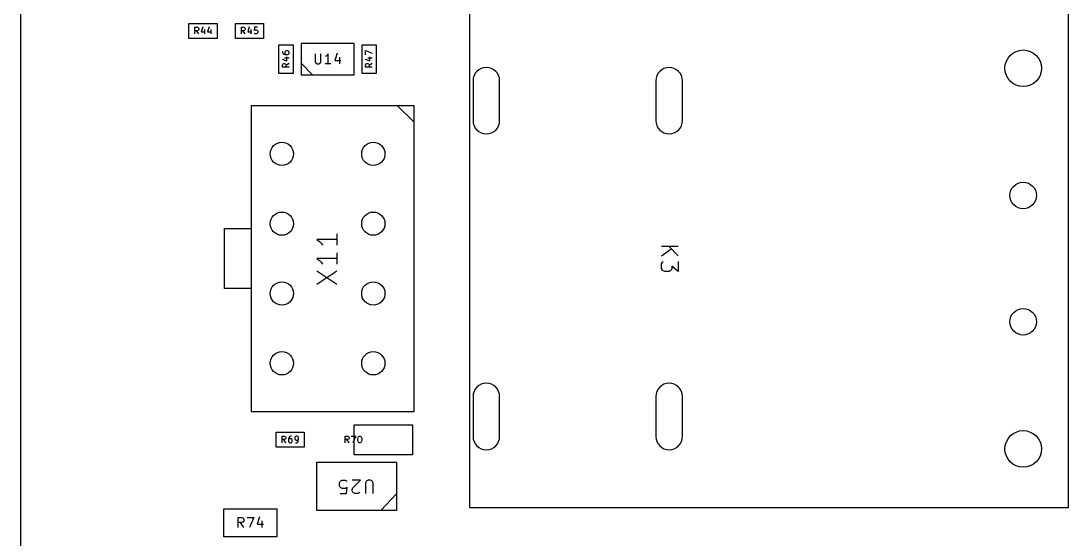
# Model space of a CAD drawing. Extents: x -4 to 236, y -200 to -70.
# Drawn here: x -4 to 59, y -144.9 to -113.7 of the extents above; entities that cross this region are included whole.
import ezdxf

# ---------------------------------------------------------------- set-up
doc = ezdxf.new("R2010")
doc.units = 0
doc.layers.add('BLACK', color=7, linetype='CONTINUOUS')

msp = doc.modelspace()

# ---------------------------------------------------------------- linework, layer by layer
at = {"layer": 'BLACK', "linetype": 'CONTINUOUS'}
for p, q in [((-4, -200), (-4, -70)), ((23, -143), (23, -113)), ((59, -113), (59, -143)), ((6.1, -114.75), (6.1, -113.85)), ((6.1, -113.85), (7.8, -113.85)), ((7.8, -113.85), (7.8, -114.75)), ((8.9, -113.85), (10.6, -113.85)), ((8.9, -114.75), (8.9, -113.85)), ((10.6, -113.85), (10.6, -114.75)), ((6.464286, -114.482967), (6.464286, -114.082967)), ((6.464286, -114.082967), (6.616667, -114.082967)), ((6.616667, -114.292491), (6.464286, -114.292491)), ((6.692857, -114.482967), (6.559524, -114.292491)), ((6.616667, -114.082967), (6.654762, -114.102015)), ((6.654762, -114.273443), (6.616667, -114.292491)), ((6.654762, -114.102015), (6.673809, -114.121062)), ((6.673809, -114.254396), (6.654762, -114.273443)), ((6.673809, -114.121062), (6.692857, -114.159158)), ((6.692857, -114.2163), (6.673809, -114.254396)), ((6.692857, -114.159158), (6.692857, -114.2163)), ((6.940476, -114.06392), (6.845238, -114.349634)), ((6.845238, -114.349634), (7.092857, -114.349634)), ((7.035714, -114.2163), (7.035714, -114.482967)), ((7.321428, -114.06392), (7.22619, -114.349634)), ((7.22619, -114.349634), (7.473809, -114.349634)), ((7.416666, -114.2163), (7.416666, -114.482967)), ((9.264286, -114.482967), (9.264286, -114.082967)), ((9.264286, -114.082967), (9.416667, -114.082967)), ((9.416667, -114.292491), (9.264286, -114.292491)), ((9.492857, -114.482967), (9.359524, -114.292491)), ((9.416667, -114.082967), (9.454762, -114.102015)), ((9.454762, -114.273443), (9.416667, -114.292491)), ((9.454762, -114.102015), (9.473809, -114.121062)), ((9.473809, -114.254396), (9.454762, -114.273443)), ((9.473809, -114.121062), (9.492857, -114.159158)), ((9.492857, -114.2163), (9.473809, -114.254396)), ((9.492857, -114.159158), (9.492857, -114.2163)), ((9.740476, -114.06392), (9.645238, -114.349634)), ((9.645238, -114.349634), (9.892857, -114.349634)), ((9.835714, -114.2163), (9.835714, -114.482967)), ((10.045238, -114.082967), (10.02619, -114.273443)), ((10.02619, -114.273443), (10.045238, -114.254396)), ((10.045238, -114.46392), (10.02619, -114.444872)), ((10.235714, -114.082967), (10.045238, -114.082967)), ((10.045238, -114.254396), (10.083333, -114.235348)), ((10.083333, -114.482967), (10.045238, -114.46392)), ((10.083333, -114.235348), (10.178571, -114.235348)), ((10.178571, -114.482967), (10.083333, -114.482967)), ((10.178571, -114.235348), (10.216666, -114.254396)), ((10.216666, -114.46392), (10.178571, -114.482967)), ((10.216666, -114.254396), (10.235714, -114.273443)), ((10.235714, -114.444872), (10.216666, -114.46392)), ((10.235714, -114.273443), (10.254761, -114.311539)), ((10.254761, -114.406777), (10.235714, -114.444872)), ((10.254761, -114.311539), (10.254761, -114.406777)), ((7.8, -114.75), (6.1, -114.75)), ((10.6, -114.75), (8.9, -114.75)), ((12.4, -115.15), (11.5, -115.15)), ((11.5, -115.15), (11.5, -116.85)), ((12.4, -116.85), (12.4, -115.15)), ((16.05, -115.05), (12.85, -115.05)), ((12.85, -115.05), (12.85, -116.95)), ((16.05, -116.95), (16.05, -115.05)), ((17.4, -115.15), (16.5, -115.15)), ((16.5, -115.15), (16.5, -116.85)), ((17.4, -116.85), (17.4, -115.15)), ((11.732967, -115.533333), (11.732967, -115.609523)), ((11.732967, -115.609523), (11.752015, -115.647619)), ((11.752015, -115.647619), (11.771062, -115.666666)), ((11.771062, -115.666666), (11.828205, -115.704761)), ((11.828205, -115.704761), (11.904396, -115.723809)), ((11.8663, -115.914285), (12.132967, -115.914285)), ((11.904396, -115.533333), (11.885348, -115.571428)), ((11.885348, -115.571428), (11.885348, -115.647619)), ((11.885348, -115.647619), (11.904396, -115.685714)), ((11.923443, -115.514285), (11.904396, -115.533333)), ((11.904396, -115.685714), (11.923443, -115.704761)), ((11.904396, -115.723809), (12.056777, -115.723809)), ((11.961539, -115.495238), (11.923443, -115.514285)), ((11.923443, -115.704761), (11.961539, -115.723809)), ((12.056777, -115.495238), (11.961539, -115.495238)), ((11.999634, -116.104761), (11.999634, -115.857142)), ((12.094872, -115.514285), (12.056777, -115.495238)), ((12.056777, -115.723809), (12.094872, -115.704761)), ((12.11392, -115.533333), (12.094872, -115.514285)), ((12.094872, -115.704761), (12.11392, -115.685714)), ((12.132967, -115.571428), (12.11392, -115.533333)), ((12.11392, -115.685714), (12.132967, -115.647619)), ((12.132967, -115.647619), (12.132967, -115.571428)), ((13.707143, -115.674451), (13.707143, -116.160165)), ((14.05, -116.160165), (14.05, -115.674451)), ((14.364285, -115.817308), (14.307142, -115.84588)), ((14.421428, -115.760165), (14.364285, -115.817308)), ((14.478571, -115.674451), (14.421428, -115.760165)), ((14.478571, -116.274451), (14.478571, -115.674451)), ((15.021428, -115.64588), (14.878571, -116.074451)), ((15.164286, -115.874451), (15.164286, -116.274451)), ((16.732967, -115.742857), (16.732967, -115.47619)), ((16.732967, -115.47619), (17.132967, -115.647619)), ((16.8663, -115.914285), (17.132967, -115.914285)), ((16.999634, -116.104761), (16.999634, -115.857142)), ((11.71392, -116.009523), (11.999634, -116.104761)), ((11.732967, -116.333332), (11.752015, -116.295237)), ((11.732967, -116.485713), (11.732967, -116.333332)), ((12.132967, -116.485713), (11.732967, -116.485713)), ((11.752015, -116.295237), (11.771062, -116.27619)), ((11.771062, -116.27619), (11.809158, -116.257142)), ((11.809158, -116.257142), (11.8663, -116.257142)), ((11.8663, -116.257142), (11.904396, -116.27619)), ((11.904396, -116.27619), (11.923443, -116.295237)), ((11.923443, -116.295237), (11.942491, -116.333332)), ((12.132967, -116.257142), (11.942491, -116.390475)), ((11.942491, -116.333332), (11.942491, -116.485713)), ((12.85, -116.25), (13.55, -116.95)), ((13.707143, -116.160165), (13.735714, -116.217308)), ((13.735714, -116.217308), (13.764286, -116.24588)), ((13.764286, -116.24588), (13.821428, -116.274451)), ((13.821428, -116.274451), (13.935714, -116.274451)), ((13.935714, -116.274451), (13.992857, -116.24588)), ((13.992857, -116.24588), (14.021428, -116.217308)), ((14.021428, -116.217308), (14.05, -116.160165)), ((14.649999, -116.274451), (14.307142, -116.274451)), ((14.878571, -116.074451), (15.25, -116.074451)), ((16.71392, -116.009523), (16.999634, -116.104761)), ((16.732967, -116.333332), (16.752015, -116.295237)), ((16.732967, -116.485713), (16.732967, -116.333332)), ((17.132967, -116.485713), (16.732967, -116.485713)), ((16.752015, -116.295237), (16.771062, -116.27619)), ((16.771062, -116.27619), (16.809158, -116.257142)), ((16.809158, -116.257142), (16.8663, -116.257142)), ((16.8663, -116.257142), (16.904396, -116.27619)), ((16.904396, -116.27619), (16.923443, -116.295237)), ((16.923443, -116.295237), (16.942491, -116.333332)), ((17.132967, -116.257142), (16.942491, -116.390475)), ((16.942491, -116.333332), (16.942491, -116.485713)), ((11.5, -116.85), (12.4, -116.85)), ((12.85, -116.95), (16.05, -116.95)), ((16.5, -116.85), (17.4, -116.85)), ((23.2, -117.3), (23.2, -119.7)), ((24.8, -119.7), (24.8, -117.3)), ((34.2, -117.3), (34.2, -119.7)), ((35.8, -119.7), (35.8, -117.3)), ((19.65, -118.8), (9.85, -118.8)), ((9.85, -118.8), (9.85, -137.2)), ((18.65, -118.8), (19.65, -119.8)), ((19.65, -137.2), (19.65, -118.8)), ((8.25, -126.2), (9.85, -126.2)), ((8.25, -129.8), (8.25, -126.2)), ((14.998902, -126.514285), (14.998902, -127.199999)), ((14.998902, -126.857142), (13.798902, -126.857142)), ((13.798902, -126.857142), (13.970331, -126.971428)), ((13.970331, -126.971428), (14.084617, -127.085713)), ((14.084617, -127.085713), (14.14176, -127.199999)), ((14.998902, -127.657142), (14.998902, -128.342856)), ((34.54258, -127.261905), (35.54258, -127.261905)), ((34.54258, -127.833333), (35.114009, -127.404762)), ((35.54258, -127.833333), (34.971152, -127.261905)), ((14.998902, -127.999999), (13.798902, -127.999999)), ((13.798902, -127.999999), (13.970331, -128.114285)), ((13.970331, -128.114285), (14.084617, -128.22857)), ((14.084617, -128.22857), (14.14176, -128.342856)), ((34.54258, -128.309524), (34.5902, -128.214286)), ((34.54258, -128.595238), (34.54258, -128.309524)), ((34.5902, -128.214286), (34.637819, -128.166667)), ((35.54258, -128.785714), (35.161628, -128.452381)), ((35.161628, -128.452381), (35.161628, -128.595238)), ((35.54258, -128.166667), (35.54258, -128.785714)), ((13.798902, -129.542856), (14.998902, -128.742856)), ((13.798902, -128.742856), (14.998902, -129.542856)), ((34.5902, -128.690476), (34.54258, -128.595238)), ((34.637819, -128.738095), (34.5902, -128.690476)), ((34.733057, -128.785714), (34.637819, -128.738095)), ((34.971152, -128.785714), (34.733057, -128.785714)), ((35.06639, -128.738095), (34.971152, -128.785714)), ((35.114009, -128.690476), (35.06639, -128.738095)), ((35.161628, -128.595238), (35.114009, -128.690476)), ((9.85, -129.8), (8.25, -129.8)), ((23.2, -136.3), (23.2, -138.7)), ((24.8, -138.7), (24.8, -136.3)), ((34.2, -136.3), (34.2, -138.7)), ((35.8, -138.7), (35.8, -136.3)), ((9.85, -137.2), (19.65, -137.2)), ((11.35, -138.45), (13.05, -138.45)), ((11.35, -139.35), (11.35, -138.45)), ((13.05, -138.45), (13.05, -139.35)), ((16.05, -139.8), (16.05, -138)), ((16.05, -138), (19.55, -138)), ((19.55, -138), (19.55, -139.8)), ((11.714286, -139.082967), (11.714286, -138.682967)), ((11.714286, -138.682967), (11.866667, -138.682967)), ((11.866667, -138.892491), (11.714286, -138.892491)), ((11.942857, -139.082967), (11.809524, -138.892491)), ((11.866667, -138.682967), (11.904762, -138.702015)), ((11.904762, -138.873443), (11.866667, -138.892491)), ((11.904762, -138.702015), (11.923809, -138.721062)), ((11.923809, -138.854396), (11.904762, -138.873443)), ((11.923809, -138.721062), (11.942857, -138.759158)), ((11.942857, -138.8163), (11.923809, -138.854396)), ((11.942857, -138.759158), (11.942857, -138.8163)), ((12.114286, -138.778205), (12.095238, -138.854396)), ((12.095238, -138.854396), (12.095238, -139.006777)), ((12.114286, -138.873443), (12.095238, -138.911539)), ((12.095238, -139.006777), (12.114286, -139.044872)), ((12.152381, -138.721062), (12.114286, -138.778205)), ((12.133333, -138.854396), (12.114286, -138.873443)), ((12.114286, -139.044872), (12.133333, -139.06392)), ((12.171428, -138.835348), (12.133333, -138.854396)), ((12.133333, -139.06392), (12.171428, -139.082967)), ((12.171428, -138.702015), (12.152381, -138.721062)), ((12.209524, -138.682967), (12.171428, -138.702015)), ((12.247619, -138.835348), (12.171428, -138.835348)), ((12.171428, -139.082967), (12.247619, -139.082967)), ((12.285714, -138.682967), (12.209524, -138.682967)), ((12.285714, -138.854396), (12.247619, -138.835348)), ((12.247619, -139.082967), (12.285714, -139.06392)), ((12.304762, -138.873443), (12.285714, -138.854396)), ((12.285714, -139.06392), (12.304762, -139.044872)), ((12.323809, -138.911539), (12.304762, -138.873443)), ((12.304762, -139.044872), (12.323809, -139.006777)), ((12.323809, -139.006777), (12.323809, -138.911539)), ((12.495238, -138.721062), (12.47619, -138.759158)), ((12.47619, -138.759158), (12.47619, -138.854396)), ((12.47619, -138.854396), (12.495238, -138.892491)), ((12.514285, -138.702015), (12.495238, -138.721062)), ((12.495238, -138.892491), (12.514285, -138.911539)), ((12.55238, -138.682967), (12.514285, -138.702015)), ((12.514285, -138.911539), (12.55238, -138.930586)), ((12.514285, -139.082967), (12.590476, -139.082967)), ((12.628571, -138.682967), (12.55238, -138.682967)), ((12.55238, -138.930586), (12.628571, -138.930586)), ((12.590476, -139.082967), (12.628571, -139.06392)), ((12.666666, -138.702015), (12.628571, -138.682967)), ((12.628571, -138.930586), (12.666666, -138.911539)), ((12.628571, -139.06392), (12.647619, -139.044872)), ((12.647619, -139.044872), (12.685714, -138.987729)), ((12.685714, -138.721062), (12.666666, -138.702015)), ((12.666666, -138.911539), (12.685714, -138.892491)), ((12.704761, -138.759158), (12.685714, -138.721062)), ((12.685714, -138.892491), (12.704761, -138.854396)), ((12.685714, -138.987729), (12.704761, -138.911539)), ((12.704761, -138.911539), (12.704761, -138.759158)), ((15.514286, -139.082967), (15.514286, -138.682967)), ((15.514286, -138.682967), (15.666667, -138.682967)), ((15.666667, -138.892491), (15.514286, -138.892491)), ((15.742857, -139.082967), (15.609524, -138.892491)), ((15.666667, -138.682967), (15.704762, -138.702015)), ((15.704762, -138.873443), (15.666667, -138.892491)), ((15.704762, -138.702015), (15.723809, -138.721062)), ((15.723809, -138.854396), (15.704762, -138.873443)), ((15.723809, -138.721062), (15.742857, -138.759158)), ((15.742857, -138.8163), (15.723809, -138.854396)), ((15.742857, -138.759158), (15.742857, -138.8163)), ((15.87619, -138.682967), (16.142857, -138.682967)), ((16.142857, -138.682967), (15.971428, -139.082967)), ((16.27619, -138.835348), (16.295238, -138.759158)), ((16.27619, -138.930586), (16.27619, -138.835348)), ((16.295238, -139.006777), (16.27619, -138.930586)), ((16.295238, -138.759158), (16.314285, -138.721062)), ((16.314285, -139.044872), (16.295238, -139.006777)), ((16.314285, -138.721062), (16.333333, -138.702015)), ((16.333333, -139.06392), (16.314285, -139.044872)), ((16.333333, -138.702015), (16.371428, -138.682967)), ((16.371428, -139.082967), (16.333333, -139.06392)), ((16.371428, -138.682967), (16.409523, -138.682967)), ((16.409523, -139.082967), (16.371428, -139.082967)), ((16.409523, -138.682967), (16.447619, -138.702015)), ((16.447619, -139.06392), (16.409523, -139.082967)), ((16.447619, -138.702015), (16.466666, -138.721062)), ((16.466666, -139.044872), (16.447619, -139.06392)), ((16.466666, -138.721062), (16.485714, -138.759158)), ((16.485714, -139.006777), (16.466666, -139.044872)), ((16.485714, -138.759158), (16.504761, -138.835348)), ((16.504761, -138.930586), (16.485714, -139.006777)), ((16.504761, -138.835348), (16.504761, -138.930586)), ((13.05, -139.35), (11.35, -139.35)), ((19.55, -139.8), (16.05, -139.8)), ((13.8, -143.15), (13.8, -140.25)), ((13.8, -140.25), (18.6, -140.25)), ((18.6, -140.25), (18.6, -143.15)), ((15.171428, -141.486445), (15.209523, -141.410255)), ((15.171428, -141.676921), (15.171428, -141.486445)), ((15.209523, -141.753112), (15.171428, -141.676921)), ((15.209523, -141.410255), (15.247618, -141.37216)), ((15.247618, -141.37216), (15.323809, -141.334064)), ((15.323809, -141.334064), (15.514285, -141.334064)), ((15.514285, -141.334064), (15.590475, -141.37216)), ((15.590475, -141.37216), (15.628571, -141.410255)), ((16.428571, -141.334064), (15.933333, -141.334064)), ((15.971428, -141.791207), (16.428571, -141.334064)), ((16.771428, -141.410255), (16.733332, -141.486445)), ((16.733332, -141.486445), (16.733332, -142.134064)), ((16.809523, -141.37216), (16.771428, -141.410255)), ((16.885713, -141.334064), (16.809523, -141.37216)), ((17.038094, -141.334064), (16.885713, -141.334064)), ((17.114285, -141.37216), (17.038094, -141.334064)), ((17.15238, -141.410255), (17.114285, -141.37216)), ((17.190475, -141.486445), (17.15238, -141.410255)), ((17.190475, -142.134064), (17.190475, -141.486445)), ((15.247618, -141.791207), (15.209523, -141.753112)), ((15.209523, -142.134064), (15.590475, -142.134064)), ((15.323809, -141.829302), (15.247618, -141.791207)), ((15.514285, -141.829302), (15.323809, -141.829302)), ((15.590475, -141.791207), (15.514285, -141.829302)), ((15.590475, -142.134064), (15.628571, -141.753112)), ((15.628571, -141.753112), (15.590475, -141.791207)), ((15.933333, -141.905493), (15.971428, -141.791207)), ((15.933333, -141.981683), (15.933333, -141.905493)), ((15.971428, -142.057874), (15.933333, -141.981683)), ((16.009523, -142.095969), (15.971428, -142.057874)), ((16.085714, -142.134064), (16.009523, -142.095969)), ((16.27619, -142.134064), (16.085714, -142.134064)), ((16.35238, -142.095969), (16.27619, -142.134064)), ((16.390476, -142.057874), (16.35238, -142.095969)), ((18.6, -142.15), (17.65, -143.15)), ((59, -143), (23, -143)), ((8.2, -143.05), (11.4, -143.05)), ((8.2, -144.75), (8.2, -143.05)), ((9.071428, -144.174451), (9.071428, -143.574451)), ((9.071428, -143.574451), (9.299999, -143.574451)), ((9.299999, -143.574451), (9.357142, -143.603022)), ((9.357142, -143.603022), (9.385713, -143.631594)), ((9.385713, -143.631594), (9.414285, -143.688737)), ((9.614285, -143.574451), (10.014285, -143.574451)), ((10.014285, -143.574451), (9.757142, -144.174451)), ((10.357142, -143.54588), (10.214285, -143.974451)), ((11.4, -143.05), (11.4, -144.75)), ((18.6, -143.15), (13.8, -143.15)), ((9.299999, -143.888737), (9.071428, -143.888737)), ((9.414285, -144.174451), (9.214285, -143.888737)), ((9.357142, -143.860165), (9.299999, -143.888737)), ((9.385713, -143.831594), (9.357142, -143.860165)), ((9.414285, -143.774451), (9.385713, -143.831594)), ((9.414285, -143.688737), (9.414285, -143.774451)), ((10.214285, -143.974451), (10.585714, -143.974451)), ((10.5, -143.774451), (10.5, -144.174451)), ((11.4, -144.75), (8.2, -144.75))]:
    msp.add_line(p, q, dxfattribs=at)
at = {"layer": 'BLACK'}
for centre, radius in [((56.3, -116.55), 1.1), ((11.7, -121.7), 0.7), ((17.2, -121.7), 0.7), ((56.3, -124.2), 0.8), ((11.7, -125.9), 0.7), ((17.2, -125.9), 0.7), ((11.7, -130.1), 0.7), ((17.2, -130.1), 0.7), ((56.3, -131.8), 0.8), ((11.7, -134.3), 0.7), ((17.2, -134.3), 0.7), ((56.3, -139.45), 1.1)]:
    msp.add_circle(centre, radius, dxfattribs=at)
for centre, start, end in [((24, -117.3), 0, 180), ((35, -117.3), 0, 180), ((24, -119.7), 180, 360), ((35, -119.7), 180, 360), ((24, -136.3), 0, 180), ((35, -136.3), 0, 180), ((24, -138.7), 180, 360), ((35, -138.7), 180, 360)]:
    msp.add_arc(centre, 0.8, start, end, dxfattribs=at)

doc.saveas('drawing.dxf')
